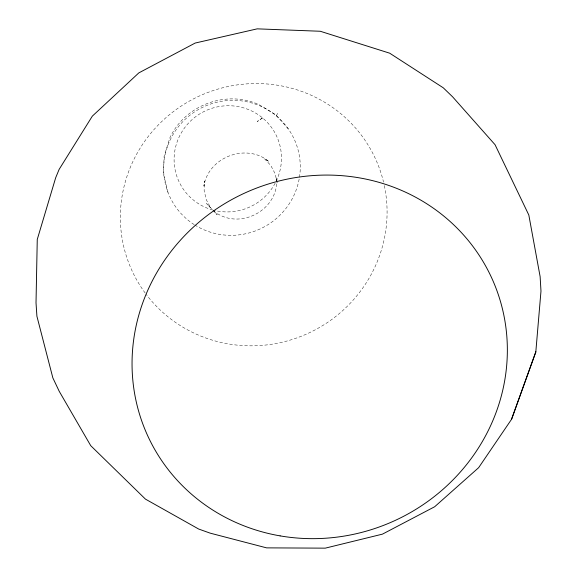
<?xml version="1.0" encoding="UTF-8"?>
<svg xmlns="http://www.w3.org/2000/svg" width="577" height="577" viewBox="0 0 577 577"><rect width="100%" height="100%" fill="white"/><g stroke="black" fill="none" stroke-linecap="round" stroke-linejoin="round"><path stroke-width="0.43" stroke-dasharray="2.88 2.16" d="M276.333 115.905L278.273 112.046M213.418 210.735C238.553 231.788 279.881 210.071 276.578 177.391L277.198 183.024L275.186 173.843L270.815 165.512L264.381 158.603L269.134 161.74C246.761 142.497 208.268 157.002 203.89 186.111L204.518 180.969L204.135 190.424L206.241 199.613L210.699 207.893L206.595 203.551L212.798 210.086M213.057 210.374L217.183 214.709L213.959 211.305M288.291 128.873L275.647 114.664L258.936 104.617C226.047 89.687 185.022 105.086 169.883 137.824L164.099 156.28L163.471 173.951L168.001 192.422M212.762 209.999A53.849 52.94 -24.9 0 1 176.995 142.252A53.849 52.94 -24.9 0 1 247.576 109.219A53.849 52.94 -24.9 0 1 276.708 180.074M275.171 183.176A53.849 52.94 -24.9 0 1 213.605 210.223M194.218 224.626A68.533 67.271 -24.9 0 1 170.237 139.807A68.533 67.271 -24.9 0 1 252.127 103.074A68.533 67.271 -24.9 0 1 299.441 177.427M299.138 179.151A68.533 67.271 -24.9 0 1 194.968 225.095M145.144 292.972A133.972 130.525 -24.9 0 1 198.661 96.345A133.972 130.525 -24.9 0 1 383.525 182.087M384.325 185.599A133.972 130.525 -24.9 0 1 307.916 333.427A133.972 130.525 -24.9 0 1 146.205 294.393M262.42 118.004L257.248 121.523L262.42 118.004"/><path stroke-width="0.87" d="M535.817 351.927L540.981 291.118L540.13 276.65L528.821 215.033L495.059 144.719L452.606 96.828L443.259 87.798L389.677 53.185L320.271 31.259L257.219 28.85L195.177 43.051L138.819 72.897L92.342 116.121L59.128 169.4L55.688 177.723L37.26 239.441L36.019 302.81L36.914 316.254L52.853 377.892L59.222 391.314L90.748 445.696L145.44 499.112L198.683 529.044L210.158 533.141L266.61 547.869L325.269 548.15L382.464 534.136L434.661 506.75L478.629 467.687L511.554 419.291L535.817 351.927L511.554 419.291M280.119 535.882A189.234 180.147 -24.9 0 0 498.355 294.768A189.234 180.147 -24.9 0 0 180.644 239.945A189.234 180.147 -24.9 0 0 280.119 535.882"/></g></svg>
